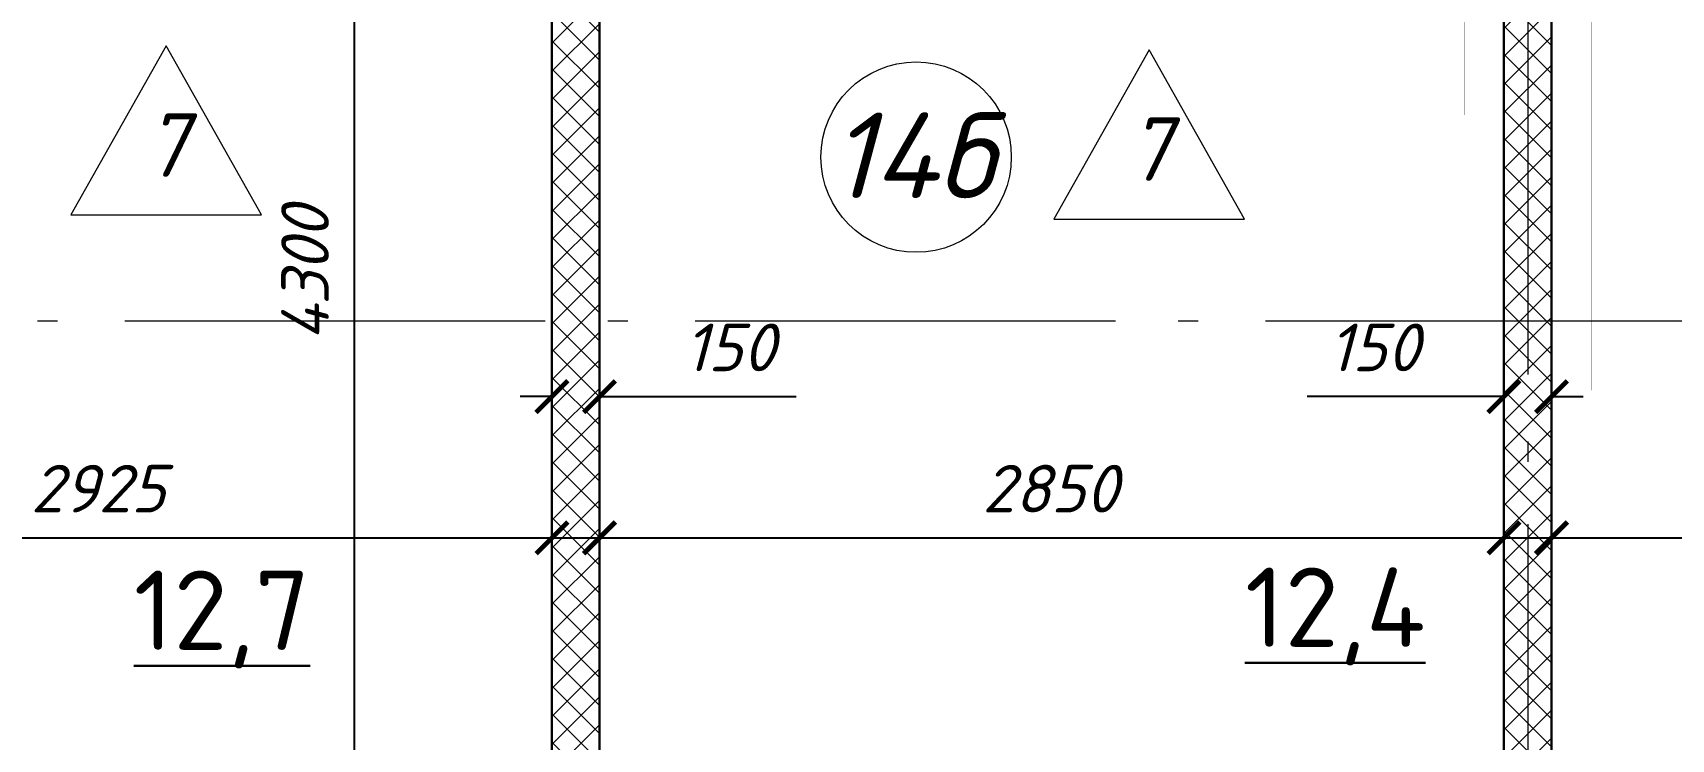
# Model space of a CAD drawing. Header units: millimetres. Extents: x -6419137 to 687965, y -598396 to 179722.
# Drawn here: x 211858 to 217021, y 16268 to 18494 of the extents above; entities that cross this region are included whole.
import ezdxf
from ezdxf.enums import TextEntityAlignment as Align

# ---------------------------------------------------------------- set-up
doc = ezdxf.new("R2010")
doc.units = ezdxf.units.MM
doc.header["$MEASUREMENT"] = 0
doc.linetypes.add('Double Dashed', pattern=[1797.222233, 1325, -211.666656, 63.333344, -197.222233])
doc.linetypes.add('штриховаяX2', pattern=[38.1, 25.4, -12.7])
for name, color, linetype in [('оси', 7, 'Continuous'), ('размеры', 7, 'Continuous'), ('стены внутр', 7, 'Continuous'), ('№ помещений', 7, 'Continuous')]:
    doc.layers.add(name, color=color, linetype=linetype)
for name, color, linetype, lineweight in [('оси_Ном._пера__96', 7, 'Continuous', 5), ('площади_Ном._пера__96', 7, 'Continuous', 13), ('штриховка_Ном._пера__95', 251, 'Continuous', 5), ('экспликац проемов_Ном._пера__1', 7, 'Continuous', 5), ('экспликац проемов_Ном._пера__97', 7, 'Continuous', 5), ('№ помещений_Ном._пера__96', 7, 'Continuous', 13)]:
    doc.layers.add(name, color=color, linetype=linetype, lineweight=lineweight)
doc.styles.get("Standard").update_dxf_attribs({"font": 'isocpeui.ttf'})
doc.styles.add('СГЕНЕРИР_СТИЛЬ_1', font='gost_2_304-81_type.ttf')
doc.styles.add('СГЕНЕРИР_СТИЛЬ_2', font='gost_2_304-81_type.ttf')
doc.styles.add('СГЕНЕРИР_СТИЛЬ_3', font='CS_Gost2304.shx')
doc.dimstyles.get("Standard").update_dxf_attribs({"dimtxt": 150, "dimasz": 100, "dimexe": 100, "dimexo": 100, "dimgap": 80, "dimtad": 1, "dimtoh": 1, "dimdec": 0, "dimzin": 0, "dimdsep": 46, "dimtxsty": 'Standard', "dimblk": 'ARCHTICK', "dimblk2": 'ARCHTICK', "dimcen": 0.09, "dimdle": 100, "dimadec": 0, "dimazin": 0, "dimtfac": 1, "dimtdec": 0, "dimtofl": 0, "dimtmove": 0, "dimatfit": 3, "dimfxl": 1, "dimtolj": 1, "dimtzin": 0, "dimarcsym": 0})

# ---------------------------------------------------------------- blocks, each defined once
blk = doc.blocks.new('Стандартный маркер сетки_8')
at = {"layer": 'оси_Ном._пера__96', "linetype": 'Double Dashed'}
blk.add_line((900, 0), (20403.4, 0), dxfattribs=at)
at = {"layer": 'оси_Ном._пера__96', "style": 'СГЕНЕРИР_СТИЛЬ_3'}
blk.add_attdef('AC_MarkerText_1', text='', height=350, rotation=90, dxfattribs=at).set_placement((21973.1, -122.2), align=Align.BOTTOM_LEFT)
blk = doc.blocks.new('Стандартный маркер сетки_16')
at = {"layer": 'оси_Ном._пера__96', "linetype": 'Double Dashed'}
blk.add_line((900, 0), (41068.3, 0), dxfattribs=at)
at = {"layer": 'оси_Ном._пера__96', "style": 'СГЕНЕРИР_СТИЛЬ_2'}
blk.add_attdef('AC_MarkerText_1', text='', height=350, rotation=180, dxfattribs=at).set_placement((-260.8, 269.7), align=Align.BOTTOM_LEFT)
blk = doc.blocks.new('Номер помещения 15_16')
at = {"layer": '№ помещений_Ном._пера__96', "linetype": 'Continuous'}
blk.add_circle((0, 0), 300, dxfattribs=at)
at = {"layer": '№ помещений_Ном._пера__96', "insert": (-272.3, 5.4), "char_height": 270, "attachment_point": 4}
blk.add_mtext('14б', dxfattribs=at)
blk = doc.blocks.new('_ArchTick')
at = {"color": 0, "linetype": 'ByBlock', "const_width": 0.15}
blk.add_lwpolyline([(-0.5, -0.5), (0.5, 0.5)], dxfattribs=at)
blk = doc.blocks.new('*D396')
at = {"layer": 'Defpoints', "color": 0, "transparency": 16777216}
for p in [(213493.9, 17205.6), (210569.2, 17089.5), (213493.9, 16902.2)]:
    blk.add_point(p, dxfattribs=at)
at = {"layer": 'размеры', "color": 0, "lineweight": -2, "transparency": 16777216}
for p, q in [((213493.9, 17105.6), (213493.9, 16802.2)), ((210569.2, 16989.5), (210569.2, 16802.2)), ((210469.2, 16902.2), (213593.9, 16902.2))]:
    blk.add_line(p, q, dxfattribs=at)
at = {"layer": 'размеры', "color": 0, "lineweight": -2, "transparency": 16777216, "xscale": 100, "yscale": 100, "zscale": 100, "rotation": 180}
blk.add_blockref('_ArchTick', (210569.2, 16902.2), dxfattribs=at)
at = {"layer": 'размеры', "color": 0, "lineweight": -2, "transparency": 16777216, "xscale": 100, "yscale": 100, "zscale": 100}
blk.add_blockref('_ArchTick', (213493.9, 16902.2), dxfattribs=at)
at = {"layer": 'размеры', "color": 0, "transparency": 16777216, "insert": (212063.9, 17057.2), "char_height": 150, "attachment_point": 5}
blk.add_mtext('\\A1;2925', dxfattribs=at)
blk = doc.blocks.new('*D397')
at = {"layer": 'Defpoints', "color": 0, "transparency": 16777216}
for p in [(213643.9, 17347.2), (213643.9, 17204.5), (213493.9, 17129.3)]:
    blk.add_point(p, dxfattribs=at)
at = {"layer": 'размеры', "color": 0, "lineweight": -2, "transparency": 16777216}
for p, q in [((213493.9, 17229.3), (213493.9, 17447.2)), ((213643.9, 17304.5), (213643.9, 17447.2)), ((213493.9, 17347.2), (213393.9, 17347.2)), ((213643.9, 17347.2), (214263.7, 17347.2))]:
    blk.add_line(p, q, dxfattribs=at)
at = {"layer": 'размеры', "color": 0, "lineweight": -2, "transparency": 16777216, "xscale": 100, "yscale": 100, "zscale": 100}
blk.add_blockref('_ArchTick', (213493.9, 17347.2), dxfattribs=at)
at = {"layer": 'размеры', "color": 0, "lineweight": -2, "transparency": 16777216, "xscale": 100, "yscale": 100, "zscale": 100, "rotation": 180}
blk.add_blockref('_ArchTick', (213643.9, 17347.2), dxfattribs=at)
at = {"layer": 'размеры', "color": 0, "transparency": 16777216, "insert": (214053.8, 17502.2), "char_height": 150, "attachment_point": 5}
blk.add_mtext('\\A1;150', dxfattribs=at)
blk = doc.blocks.new('*D460')
at = {"layer": 'Defpoints', "color": 0, "transparency": 16777216}
for p in [(213643.9, 17154.5), (216493.9, 17176.9), (216493.9, 16902.2)]:
    blk.add_point(p, dxfattribs=at)
at = {"layer": 'размеры', "color": 0, "lineweight": -2, "transparency": 16777216}
for p, q in [((213643.9, 17054.5), (213643.9, 16802.2)), ((216493.9, 17076.9), (216493.9, 16802.2)), ((213543.9, 16902.2), (216593.9, 16902.2))]:
    blk.add_line(p, q, dxfattribs=at)
at = {"layer": 'размеры', "color": 0, "lineweight": -2, "transparency": 16777216, "xscale": 100, "yscale": 100, "zscale": 100, "rotation": 180}
blk.add_blockref('_ArchTick', (213643.9, 16902.2), dxfattribs=at)
at = {"layer": 'размеры', "color": 0, "lineweight": -2, "transparency": 16777216, "xscale": 100, "yscale": 100, "zscale": 100}
blk.add_blockref('_ArchTick', (216493.9, 16902.2), dxfattribs=at)
at = {"layer": 'размеры', "color": 0, "transparency": 16777216, "insert": (215063.9, 17057.2), "char_height": 150, "attachment_point": 5}
blk.add_mtext('\\A1;2850', dxfattribs=at)
blk = doc.blocks.new('*D465')
at = {"layer": 'Defpoints', "color": 0, "transparency": 16777216}
for p in [(219493.9, 17205.6), (216643.9, 17174.5), (219493.9, 16902.2)]:
    blk.add_point(p, dxfattribs=at)
at = {"layer": 'размеры', "color": 0, "lineweight": -2, "transparency": 16777216}
for p, q in [((219493.9, 17105.6), (219493.9, 16802.2)), ((216643.9, 17074.5), (216643.9, 16802.2)), ((216543.9, 16902.2), (219593.9, 16902.2))]:
    blk.add_line(p, q, dxfattribs=at)
at = {"layer": 'размеры', "color": 0, "lineweight": -2, "transparency": 16777216, "xscale": 100, "yscale": 100, "zscale": 100, "rotation": 180}
blk.add_blockref('_ArchTick', (216643.9, 16902.2), dxfattribs=at)
at = {"layer": 'размеры', "color": 0, "lineweight": -2, "transparency": 16777216, "xscale": 100, "yscale": 100, "zscale": 100}
blk.add_blockref('_ArchTick', (219493.9, 16902.2), dxfattribs=at)
at = {"layer": 'размеры', "color": 0, "transparency": 16777216, "insert": (218064, 17057.2), "char_height": 150, "attachment_point": 5}
blk.add_mtext('\\A1;2850', dxfattribs=at)
blk = doc.blocks.new('*D523')
at = {"layer": 'Defpoints', "color": 0, "transparency": 16777216}
for p in [(216643.9, 17477.9), (216493.9, 17401.4), (216643.9, 17347.2)]:
    blk.add_point(p, dxfattribs=at)
at = {"layer": 'размеры', "color": 0, "lineweight": -2, "transparency": 16777216}
for p, q in [((216643.9, 17377.9), (216643.9, 17247.2)), ((216493.9, 17347.2), (215874.1, 17347.2)), ((216493.9, 17301.4), (216493.9, 17247.2)), ((216643.9, 17347.2), (216743.9, 17347.2))]:
    blk.add_line(p, q, dxfattribs=at)
at = {"layer": 'размеры', "color": 0, "lineweight": -2, "transparency": 16777216, "xscale": 100, "yscale": 100, "zscale": 100}
blk.add_blockref('_ArchTick', (216493.9, 17347.2), dxfattribs=at)
at = {"layer": 'размеры', "color": 0, "lineweight": -2, "transparency": 16777216, "xscale": 100, "yscale": 100, "zscale": 100, "rotation": 180}
blk.add_blockref('_ArchTick', (216643.9, 17347.2), dxfattribs=at)
at = {"layer": 'размеры', "color": 0, "transparency": 16777216, "insert": (216084, 17502.2), "char_height": 150, "attachment_point": 5}
blk.add_mtext('\\A1;150', dxfattribs=at)
blk = doc.blocks.new('*D549')
at = {"layer": 'Defpoints', "color": 0, "transparency": 16777216}
for p in [(213095.9, 19885.1), (212871, 15585.1), (213362.9, 15585.1)]:
    blk.add_point(p, dxfattribs=at)
at = {"layer": 'размеры', "color": 0, "lineweight": -2, "transparency": 16777216}
for p, q in [((212871, 19985.1), (212871, 15485.1)), ((212995.9, 19885.1), (212771, 19885.1)), ((213262.9, 15585.1), (212771, 15585.1))]:
    blk.add_line(p, q, dxfattribs=at)
at = {"layer": 'размеры', "color": 0, "lineweight": -2, "transparency": 16777216, "xscale": 100, "yscale": 100, "zscale": 100}
for p, rotation in [((212871, 19885.1), 90), ((212871, 15585.1), 270)]:
    blk.add_blockref('_ArchTick', p, dxfattribs=dict(at, rotation=rotation))
at = {"layer": 'размеры', "color": 0, "transparency": 16777216, "insert": (212716, 17735.1), "char_height": 150, "attachment_point": 5, "rotation": 90}
blk.add_mtext('\\A1;4300', dxfattribs=at)

msp = doc.modelspace()

# ---------------------------------------------------------------- hatches: boundary and pattern name
at = {"layer": 'стены внутр', "lineweight": 5}
h = msp.add_hatch(dxfattribs=at)
h.set_pattern_fill('ANSI37', color=14, scale=500, angle=90)
h.set_pattern_definition([(135, (220165.996, 186758.17), (-44.194174, -44.194174), []), (225, (220165.996, 186758.17), (44.194174, -44.194174), [])])
h.paths.add_polyline_path([(216494, 15985.1), (216493.9, 21585.1), (216643.9, 21585.1), (216644, 15985.1)])
at = {"layer": 'штриховка_Ном._пера__95', "lineweight": 5}
h = msp.add_hatch(dxfattribs=at)
h.set_pattern_fill('ANSI37', color=14, scale=500, angle=90)
h.set_pattern_definition([(135, (217165.996, 186358.17), (-44.194174, -44.194174), []), (225, (217165.996, 186358.17), (44.194174, -44.194174), [])])
h.paths.add_polyline_path([(213494, 15585.1), (213493.8, 21985), (213643.8, 21985.1), (213644, 15585.1)])

# ---------------------------------------------------------------- linework, layer by layer
at = {"layer": 'Defpoints', "color": 8, "linetype": 'штриховаяX2', "lineweight": 5, "ltscale": 5, "true_color": 0x737373, "const_width": 0.5}
msp.add_lwpolyline([(216768.3, 13585.1), (216368, 13585.1), (216368.8, 21585.1), (216769.1, 21585.1)], close=True, dxfattribs=at)
at = {"layer": 'стены внутр', "color": 14, "lineweight": 30}
for points in [[(213644, 21985.1), (213493.9, 21985.1), (213493.9, 15585.1), (213643.9, 15585.1)], [(216643.9, 21585.1), (216493.9, 21585.1), (216493.9, 15985.1), (216643.9, 15985.1)]]:
    msp.add_lwpolyline(points, close=True, dxfattribs=at)
at = {"layer": 'экспликац проемов_Ном._пера__97', "linetype": 'Continuous', "lineweight": 0}
for points in [[(212578.3, 17919.5), (212278.3, 18452.8), (211978.3, 17919.5), (212578.3, 17919.5)], [(215676, 17906.7), (215376, 18440.1), (215076, 17906.7), (215676, 17906.7)]]:
    msp.add_lwpolyline(points, dxfattribs=at)

# ---------------------------------------------------------------- block references
at = {"layer": 'оси', "color": 251, "linetype": 'Continuous', "lineweight": 13, "zscale": 1000}
for name, p, rotation in [('Стандартный маркер сетки_8', (216569.2, 23236.5), 270), ('Стандартный маркер сетки_16', (248520.2, 17585.1), 180)]:
    msp.add_blockref(name, p, dxfattribs=dict(at, rotation=rotation))
at = {"layer": '№ помещений', "color": 102, "linetype": 'Continuous', "lineweight": 15, "zscale": 1000}
msp.add_blockref('Номер помещения 15_16', (214641.6, 18101.9), dxfattribs=at)

# ---------------------------------------------------------------- texts
at = {"layer": 'площади_Ном._пера__96', "lineweight": 30, "char_height": 250, "attachment_point": 7, "style": 'СГЕНЕРИР_СТИЛЬ_1'}
for s, insert in [('{\\fISOCPEUR|b0|i0|c204|p34;\\L12,7\\Fisocp|c204; }', (212176.1, 16490.7)), ('{\\fISOCPEUR|b0|i0|c204|p34;\\L1\\fISOCPEUR|b0|i0|c0|p34;2\\fISOCPEUR|b0|i0|c204|p34;,\\fISOCPEUR|b0|i0|c0|p34;4\\Fisocp|c204; }', (215678, 16500.2))]:
    msp.add_mtext(s, dxfattribs=dict(at, insert=insert))
at = {"layer": 'экспликац проемов_Ном._пера__1', "color": 32, "linetype": 'Continuous', "true_color": 0xe07000, "char_height": 200, "attachment_point": 5}
for insert in [(212278.3, 18140), (215376, 18127.2)]:
    msp.add_mtext('{\\W0.950000x;7}', dxfattribs=dict(at, insert=insert))

# ---------------------------------------------------------------- dimensions: what is measured, and where the dimension line sits
at = {"layer": 'размеры'}
dim = msp.add_linear_dim(base=(212871, 15585.1), p1=(213095.9, 19885.1), p2=(213362.9, 15585.1), angle=90, dimstyle='Standard', dxfattribs=at)
dim.commit()
dim.dimension.update_dxf_attribs({"geometry": '*D549', "text_midpoint": (212716, 17735.1)})
for base, p1, p2, picture, middle in [((213643.9, 17347.2), (213493.9, 17129.3), (213643.9, 17204.5), '*D397', (214053.8, 17347.2)), ((216643.9, 17347.2), (216493.9, 17401.4), (216643.9, 17477.9), '*D523', (216084, 17347.2)), ((213493.9, 16902.2), (210569.2, 17089.5), (213493.9, 17205.6), '*D396', (212063.9, 16902.2)), ((219493.9, 16902.2), (216643.9, 17174.5), (219493.9, 17205.6), '*D465', (218064, 16902.2)), ((216493.9, 16902.2), (213643.9, 17154.5), (216493.9, 17176.9), '*D460', (215063.9, 16902.2))]:
    dim = msp.add_linear_dim(base=base, p1=p1, p2=p2, dimstyle='Standard', dxfattribs=at)
    dim.commit()
    dim.dimension.update_dxf_attribs({"geometry": picture, "text_midpoint": middle, "dimtype": 160})

doc.saveas('drawing.dxf')
